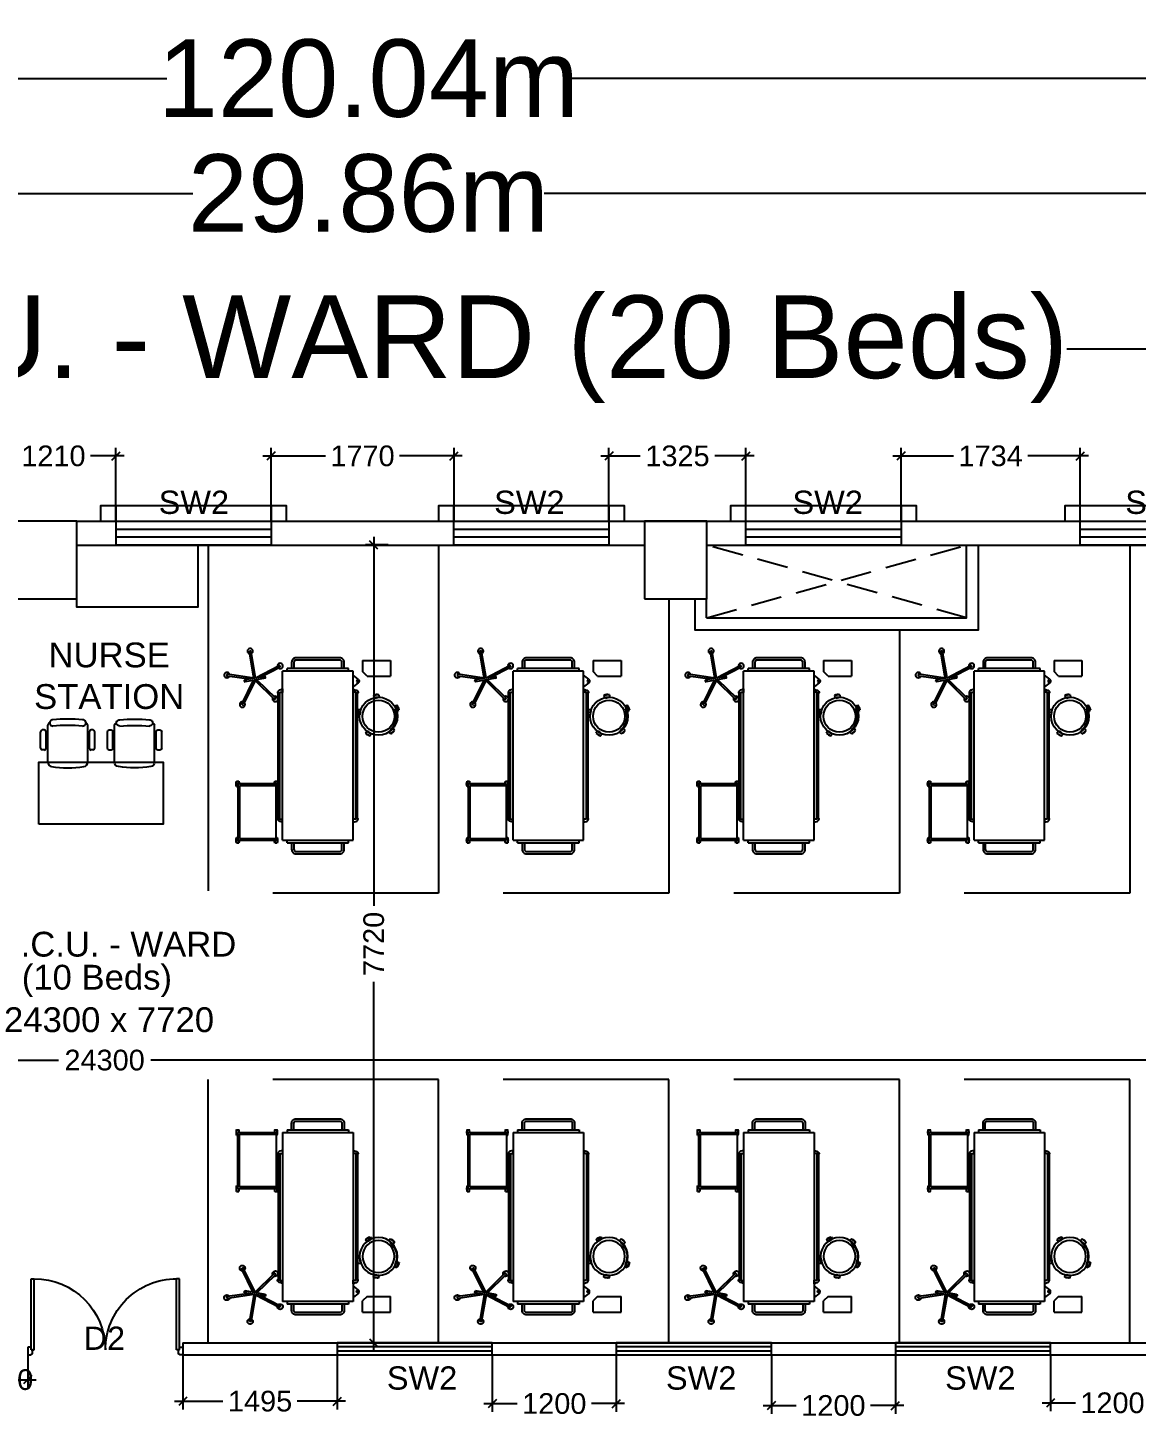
# Model space of a CAD drawing. Extents: x 7620542 to 7843793, y -6476226 to -6093835.
# Drawn here: x 7698124 to 7708846, y -6345703 to -6332241 of the extents above; entities that cross this region are included whole.
import ezdxf
from ezdxf.enums import TextEntityAlignment as Align

# ---------------------------------------------------------------- set-up
doc = ezdxf.new("R2010")
doc.units = 0
doc.header["$LTSCALE"] = 600
doc.header["$MEASUREMENT"] = 0
doc.header["$PDMODE"] = 35
doc.linetypes.add('DASHED', pattern=[0.75, 0.5, -0.25])
doc.layers.get('0').update_dxf_attribs({"linetype": 'CONTINUOUS'})
doc.layers.get('Defpoints').update_dxf_attribs({"linetype": 'CONTINUOUS'})
for name, color, linetype in [('Beds', 33, 'CONTINUOUS'), ('DIM', 8, 'CONTINUOUS'), ('DIM-TEXT', 8, 'CONTINUOUS'), ('DOOR', 32, 'CONTINUOUS'), ('Ele Proje.', 7, 'CONTINUOUS'), ('FURN', 32, 'CONTINUOUS'), ('furniture', 33, 'CONTINUOUS'), ('joinery', 7, 'CONTINUOUS'), ('LA-column', 3, 'CONTINUOUS'), ('LOADING', 140, 'CONTINUOUS'), ('Room Dim', 1, 'CONTINUOUS'), ('TEXT', 6, 'CONTINUOUS'), ('Walls', 7, 'CONTINUOUS'), ('WIN', 151, 'CONTINUOUS'), ('Working Dim', 5, 'CONTINUOUS')]:
    doc.layers.add(name, color=color, linetype=linetype)
doc.styles.add('ari', font='arial.ttf')
doc.styles.add('ARIAL', font='arial.ttf')
doc.styles.add('RT', font='romant.shx')
doc.styles.get("Standard").update_dxf_attribs({"font": 'romans.shx'})
doc.linetypes.add('ZIGZAG', pattern='A,0.0001,-0.2,[131,ltypeshp.shx,S=0.2,R=0,X=-0.2,Y=0],-0.4,[131,ltypeshp.shx,S=0.2,R=180,X=0.2,Y=0],-0.2', length=0.8001)
doc.dimstyles.new('int. dim', dxfattribs={"dimtxt": 450, "dimasz": 80, "dimexe": 80, "dimexo": 0, "dimgap": 70, "dimtad": 0, "dimdec": 0, "dimzin": 12, "dimdsep": 46, "dimtxsty": 'ari', "dimblk": 'OBLIQUE', "dimcen": 2, "dimdle": 80, "dimclrd": 256, "dimclre": 256, "dimclrt": 6, "dimadec": 0, "dimazin": 0, "dimtfac": 1, "dimtdec": 0, "dimtix": 1, "dimtmove": 2, "dimatfit": 3, "dimfxl": 1, "dimtolj": 1, "dimtzin": 0, "dimlwd": -1, "dimlwe": -1, "dimarcsym": 0})
doc.dimstyles.new('STANDARD$0', dxfattribs={"dimscale": 0, "dimtxt": 150, "dimasz": 125, "dimexe": 0.75, "dimexo": 1, "dimgap": 25, "dimtad": 1, "dimdec": 0, "dimdsep": 46, "dimtxsty": 'Standard', "dimblk1": 'DOT', "dimblk2": 'DOT', "dimsah": 1, "dimcen": 2.5, "dimclrd": 1, "dimclre": 1, "dimclrt": 3, "dimadec": 0, "dimazin": 0, "dimtfac": 1, "dimtdec": 0, "dimtmove": 0, "dimatfit": 3, "dimldrblk": 'DOT', "dimfxl": 1, "dimtolj": 1, "dimtzin": 0, "dimarcsym": 0})
doc.dimstyles.new('TEXT', dxfattribs={"dimscale": 0, "dimtxt": 600, "dimasz": 300, "dimexe": 300, "dimexo": 30, "dimgap": 50, "dimtad": 0, "dimdec": 0, "dimzin": 0, "dimdsep": 46, "dimtxsty": 'RT', "dimblk": 'OBLIQUE', "dimcen": 0.09, "dimdle": 300, "dimclrd": 256, "dimclre": 256, "dimclrt": 170, "dimadec": 0, "dimazin": 0, "dimtfac": 1, "dimtdec": 0, "dimtofl": 0, "dimtmove": 2, "dimatfit": 3, "dimfxl": 1, "dimfrac": 2, "dimtolj": 1, "dimtzin": 0, "dimlwd": -1, "dimlwe": -1, "dimarcsym": 0})

# ---------------------------------------------------------------- blocks, each defined once
blk = doc.blocks.new('_Oblique')
at = {"color": 0, "linetype": 'ByBlock', "lineweight": -2}
blk.add_line((-0.5, -0.5), (0.5, 0.5), dxfattribs=at)
blk = doc.blocks.new('*D478')
at = {"layer": 'Defpoints', "color": 0, "linetype": 'Continuous', "transparency": 16777216}
for p in [(7686489, -6335351), (7686489, -6337015, 5), (7716349, -6337015, 5)]:
    blk.add_point(p, dxfattribs=at)
at = {"layer": 'DIM-TEXT', "transparency": 16777216}
for p, q in [((7686489, -6337015), (7686489, -6335051)), ((7716349, -6337015), (7716349, -6335051)), ((7686189, -6335351), (7694663, -6335351)), ((7716649, -6335351), (7708176, -6335351))]:
    blk.add_line(p, q, dxfattribs=at)
at = {"layer": 'DIM-TEXT', "linetype": 'Continuous', "transparency": 16777216, "xscale": 300, "yscale": 300, "zscale": 300, "rotation": 180}
blk.add_blockref('_Oblique', (7686489, -6335351), dxfattribs=at)
at = {"layer": 'DIM-TEXT', "linetype": 'Continuous', "transparency": 16777216, "xscale": 300, "yscale": 300, "zscale": 300}
blk.add_blockref('_Oblique', (7716349, -6335351), dxfattribs=at)
at = {"layer": 'DIM-TEXT', "color": 170, "linetype": 'Continuous', "transparency": 16777216, "insert": (7701419, -6335351), "char_height": 750, "attachment_point": 5, "style": 'ari'}
blk.add_mtext('\\A1;{\\H1.067x;R.I.C.U. - WARD (20 Beds)}', dxfattribs=at)
blk = doc.blocks.new('*D520')
at = {"layer": 'Defpoints', "color": 0, "transparency": 16777216}
for p in [(7706571, -6336384), (7706571, -6337015, 22419), (7708305, -6337015, 22418)]:
    blk.add_point(p, dxfattribs=at)
at = {"layer": 'Working Dim', "transparency": 16777216}
for p, q in [((7706571, -6337015), (7706571, -6336304)), ((7708305, -6337015), (7708305, -6336304)), ((7706491, -6336384), (7707079, -6336384)), ((7708385, -6336384), (7707797, -6336384))]:
    blk.add_line(p, q, dxfattribs=at)
at = {"layer": 'Working Dim', "transparency": 16777216, "xscale": 80, "yscale": 80, "zscale": 80, "rotation": 180}
blk.add_blockref('_Oblique', (7706571, -6336384), dxfattribs=at)
at = {"layer": 'Working Dim', "transparency": 16777216, "xscale": 80, "yscale": 80, "zscale": 80}
blk.add_blockref('_Oblique', (7708305, -6336384), dxfattribs=at)
at = {"layer": 'Working Dim', "color": 6, "transparency": 16777216, "insert": (7707438, -6336384), "char_height": 200, "attachment_point": 5, "style": 'ari'}
blk.add_mtext('\\A1;1734', dxfattribs=at)
blk = doc.blocks.new('*D521')
at = {"layer": 'Defpoints', "color": 0, "transparency": 16777216}
for p in [(7703746, -6336384), (7703746, -6337015, 22419), (7705071, -6337015, 22419)]:
    blk.add_point(p, dxfattribs=at)
at = {"layer": 'Working Dim', "transparency": 16777216}
for p, q in [((7703746, -6337015), (7703746, -6336304)), ((7705071, -6337015), (7705071, -6336304)), ((7703666, -6336384), (7704049, -6336384)), ((7705151, -6336384), (7704769, -6336384))]:
    blk.add_line(p, q, dxfattribs=at)
at = {"layer": 'Working Dim', "transparency": 16777216, "xscale": 80, "yscale": 80, "zscale": 80, "rotation": 180}
blk.add_blockref('_Oblique', (7703746, -6336384), dxfattribs=at)
at = {"layer": 'Working Dim', "transparency": 16777216, "xscale": 80, "yscale": 80, "zscale": 80}
blk.add_blockref('_Oblique', (7705071, -6336384), dxfattribs=at)
at = {"layer": 'Working Dim', "color": 6, "transparency": 16777216, "insert": (7704409, -6336384), "char_height": 200, "attachment_point": 5, "style": 'ari'}
blk.add_mtext('\\A1;1325', dxfattribs=at)
blk = doc.blocks.new('*D522')
at = {"layer": 'Defpoints', "color": 0, "transparency": 16777216}
for p in [(7700477, -6336384), (7700477, -6337015, 22419), (7702247, -6337015, 22419)]:
    blk.add_point(p, dxfattribs=at)
at = {"layer": 'Working Dim', "transparency": 16777216}
for p, q in [((7700477, -6337015), (7700477, -6336304)), ((7702247, -6337015), (7702247, -6336304)), ((7700397, -6336384), (7701003, -6336384)), ((7702327, -6336384), (7701721, -6336384))]:
    blk.add_line(p, q, dxfattribs=at)
at = {"layer": 'Working Dim', "transparency": 16777216, "xscale": 80, "yscale": 80, "zscale": 80, "rotation": 180}
blk.add_blockref('_Oblique', (7700477, -6336384), dxfattribs=at)
at = {"layer": 'Working Dim', "transparency": 16777216, "xscale": 80, "yscale": 80, "zscale": 80}
blk.add_blockref('_Oblique', (7702247, -6336384), dxfattribs=at)
at = {"layer": 'Working Dim', "color": 6, "transparency": 16777216, "insert": (7701362, -6336384), "char_height": 200, "attachment_point": 5, "style": 'ari'}
blk.add_mtext('\\A1;1770', dxfattribs=at)
blk = doc.blocks.new('*D523')
at = {"layer": 'Defpoints', "color": 0, "transparency": 16777216}
for p in [(7697767, -6336384), (7697767, -6337015, 22419), (7698977, -6337015, 22419)]:
    blk.add_point(p, dxfattribs=at)
at = {"layer": 'Working Dim', "transparency": 16777216}
for p, q in [((7697767, -6337015), (7697767, -6336304)), ((7698977, -6337015), (7698977, -6336304)), ((7697687, -6336384), (7698013, -6336384)), ((7699057, -6336384), (7698731, -6336384))]:
    blk.add_line(p, q, dxfattribs=at)
at = {"layer": 'Working Dim', "transparency": 16777216, "xscale": 80, "yscale": 80, "zscale": 80, "rotation": 180}
blk.add_blockref('_Oblique', (7697767, -6336384), dxfattribs=at)
at = {"layer": 'Working Dim', "transparency": 16777216, "xscale": 80, "yscale": 80, "zscale": 80}
blk.add_blockref('_Oblique', (7698977, -6336384), dxfattribs=at)
at = {"layer": 'Working Dim', "color": 6, "transparency": 16777216, "insert": (7698372, -6336384), "char_height": 200, "attachment_point": 5, "style": 'ari'}
blk.add_mtext('\\A1;1210', dxfattribs=at)
blk = doc.blocks.new('*D851')
at = {"layer": 'Defpoints', "color": 0, "transparency": 16777216}
for p in [(7761439, -6332733), (7641399, -6337015, 5), (7761439, -6337165, -25)]:
    blk.add_point(p, dxfattribs=at)
at = {"layer": 'DIM', "color": 8, "transparency": 16777216}
for p, q in [((7641399, -6337015), (7641399, -6332433)), ((7761439, -6337165), (7761439, -6332433)), ((7641099, -6332733), (7699470, -6332733)), ((7761739, -6332733), (7703368, -6332733))]:
    blk.add_line(p, q, dxfattribs=at)
at = {"layer": 'DIM', "color": 8, "transparency": 16777216, "xscale": 300, "yscale": 300, "zscale": 300, "rotation": 180}
blk.add_blockref('_Oblique', (7641399, -6332733), dxfattribs=at)
at = {"layer": 'DIM', "color": 8, "transparency": 16777216, "xscale": 300, "yscale": 300, "zscale": 300}
blk.add_blockref('_Oblique', (7761439, -6332733), dxfattribs=at)
at = {"layer": 'DIM', "color": 7, "transparency": 16777216, "insert": (7701419, -6332733), "char_height": 750, "attachment_point": 5, "style": 'ari'}
blk.add_mtext('\\A1;120.04m', dxfattribs=at)
blk = doc.blocks.new('*D853')
at = {"layer": 'Defpoints', "color": 0, "transparency": 16777216}
for p in [(7716349, -6333845), (7686489, -6337015, 11183), (7716349, -6337015)]:
    blk.add_point(p, dxfattribs=at)
at = {"layer": 'DIM', "color": 8, "transparency": 16777216}
for p, q in [((7686489, -6337015), (7686489, -6333545)), ((7716349, -6337015), (7716349, -6333545)), ((7686189, -6333845), (7699720, -6333845)), ((7716649, -6333845), (7703118, -6333845))]:
    blk.add_line(p, q, dxfattribs=at)
at = {"layer": 'DIM', "color": 8, "transparency": 16777216, "xscale": 300, "yscale": 300, "zscale": 300, "rotation": 180}
blk.add_blockref('_Oblique', (7686489, -6333845), dxfattribs=at)
at = {"layer": 'DIM', "color": 8, "transparency": 16777216, "xscale": 300, "yscale": 300, "zscale": 300}
blk.add_blockref('_Oblique', (7716349, -6333845), dxfattribs=at)
at = {"layer": 'DIM', "color": 7, "transparency": 16777216, "insert": (7701419, -6333845), "char_height": 750, "attachment_point": 5, "style": 'ari'}
blk.add_mtext('\\A1;29.86m', dxfattribs=at)
blk = doc.blocks.new('A$C3F1C328A')
at = {"layer": 'furniture'}
for p, q in [((221, 274), (61, 274)), ((355, 204), (-2, 204)), ((44, 238), (44, 257)), ((221, 221), (61, 221)), ((172, 204), (172, 221)), ((196, 204), (196, 221)), ((238, 238), (238, 257)), ((355, -182), (-2, -182)), ((44, -234), (44, -216)), ((221, -199), (61, -199)), ((221, -251), (61, -251)), ((172, -199), (172, -182)), ((196, -199), (196, -182)), ((238, -234), (238, -216))]:
    blk.add_line(p, q, dxfattribs=at)
at = {"layer": 'furniture', "extrusion": (0, 0, -1)}
for centre, major_axis, start_param, end_param in [((61, 257), (-12.1, -12.1), 0.785398, 2.356194), ((221, 257), (12.1, -12.1), 3.926991, 5.497787), ((1541, 11), (1599, -105), 2.986471, 3.166131), ((-24, 155), (21.7, -21.7), 2.356194, 5.497787), ((-2, 182), (-15.5, -15.5), 0.934239, 2.356194), ((1555, 11), (11, -1555), 1.485446, 1.670638), ((61, 238), (12.1, -12.1), 0.785398, 2.356194), ((221, 238), (-12.1, -12.1), 3.926991, 5.497787), ((355, 160), (-12.6, -41.9), 2.848497, 4.251168), ((-525, 11), (9, -936), 4.553487, 4.889738), ((-24, -133), (21.7, -21.7), 5.497787, 8.63938), ((-2, -160), (15.5, -15.5), 0.785398, 2.207354), ((61, -216), (-12.1, -12.1), 0.785398, 2.356194), ((61, -234), (12.1, -12.1), 0.785398, 2.356194), ((221, -216), (12.1, -12.1), 3.926991, 5.497787), ((221, -234), (-12.1, -12.1), 3.926991, 5.497787), ((355, -138), (0.5, -43.8), -1.391051, 0.011619)]:
    blk.add_ellipse(centre, major_axis=major_axis, ratio=1, start_param=start_param, end_param=end_param, dxfattribs=at)
blk = doc.blocks.new('Z$W@#1275')
at = {"layer": 'DOOR'}
for p, q in [((73, 1500), (0, 1500)), ((0, 1500), (0, 1467)), ((73, 1467), (73, 1500)), ((0, 1467), (2, 1467)), ((11, 1456), (11, 1458)), ((11, 1456), (47, 1456)), ((47, 1467), (736, 1467)), ((47, 1467), (47, 1439)), ((47, 1456), (47, 1467)), ((47, 1467), (73, 1467)), ((47, 1439), (736, 1439)), ((736, 1467), (736, 1439)), ((0, 33), (2, 33)), ((0, 0), (0, 33)), ((73, 0), (0, 0)), ((11, 44), (11, 42)), ((11, 44), (47, 44)), ((47, 61), (736, 61)), ((47, 33), (47, 61)), ((47, 44), (47, 33)), ((47, 33), (736, 33)), ((47, 33), (73, 33)), ((73, 33), (73, 0)), ((736, 33), (736, 61))]:
    blk.add_line(p, q, dxfattribs=at)
for centre, start, end in [((11, 1467), 180, 270), ((11, 33), 90, 180)]:
    blk.add_arc(centre, 9.13, start, end, dxfattribs=at)
at = {"layer": 'DOOR', "color": 145}
for centre, start, end in [((47, 1439), 270, 0), ((47, 61), 0, 90)]:
    blk.add_arc(centre, 689, start, end, dxfattribs=at)
blk = doc.blocks.new('*D2116')
at = {"layer": 'Defpoints', "color": 0, "transparency": 16777216}
for p in [(7701609, -6337245), (7701471, -6344965), (7701764, -6344965, 0)]:
    blk.add_point(p, dxfattribs=at)
at = {"layer": 'Working Dim', "transparency": 16777216}
for p, q in [((7701609, -6337245), (7701391, -6337245)), ((7701471, -6337165), (7701471, -6340738)), ((7701471, -6345045), (7701471, -6341473)), ((7701764, -6344965), (7701391, -6344965))]:
    blk.add_line(p, q, dxfattribs=at)
at = {"layer": 'Working Dim', "transparency": 16777216, "xscale": 80, "yscale": 80, "zscale": 80}
for p, rotation in [((7701471, -6337245), 90), ((7701471, -6344965), 270)]:
    blk.add_blockref('_Oblique', p, dxfattribs=dict(at, rotation=rotation))
at = {"layer": 'Working Dim', "color": 6, "transparency": 16777216, "insert": (7701471, -6341105), "char_height": 200, "attachment_point": 5, "rotation": 90, "style": 'ari'}
blk.add_mtext('\\A1;7720', dxfattribs=at)
blk = doc.blocks.new('*D2117')
at = {"layer": 'Defpoints', "color": 0, "transparency": 16777216}
for p in [(7711017, -6342230), (7686717, -6342509), (7711017, -6342512, 0)]:
    blk.add_point(p, dxfattribs=at)
at = {"layer": 'Working Dim', "transparency": 16777216}
for p, q in [((7686637, -6342230), (7698420, -6342230)), ((7686717, -6342509), (7686717, -6342150)), ((7711097, -6342230), (7699315, -6342230)), ((7711017, -6342512), (7711017, -6342150))]:
    blk.add_line(p, q, dxfattribs=at)
at = {"layer": 'Working Dim', "transparency": 16777216, "xscale": 80, "yscale": 80, "zscale": 80, "rotation": 180}
blk.add_blockref('_Oblique', (7686717, -6342230), dxfattribs=at)
at = {"layer": 'Working Dim', "transparency": 16777216, "xscale": 80, "yscale": 80, "zscale": 80}
blk.add_blockref('_Oblique', (7711017, -6342230), dxfattribs=at)
at = {"layer": 'Working Dim', "color": 6, "transparency": 16777216, "insert": (7698867, -6342230), "char_height": 200, "attachment_point": 5, "style": 'ari'}
blk.add_mtext('\\A1;24300', dxfattribs=at)
blk = doc.blocks.new('*D2170')
at = {"layer": 'Defpoints', "color": 0, "transparency": 16777216}
for p in [(7697764, -6345080), (7698124, -6345080), (7698124, -6345322)]:
    blk.add_point(p, dxfattribs=at)
at = {"layer": 'Working Dim', "transparency": 16777216}
for p, q in [((7697764, -6345080), (7697764, -6345402)), ((7698124, -6345080), (7698124, -6345402)), ((7697764, -6345322), (7697684, -6345322)), ((7697764, -6345322), (7698124, -6345322)), ((7698124, -6345322), (7698204, -6345322))]:
    blk.add_line(p, q, dxfattribs=at)
at = {"layer": 'Working Dim', "transparency": 16777216, "xscale": 80, "yscale": 80, "zscale": 80}
blk.add_blockref('_Oblique', (7697764, -6345322), dxfattribs=at)
at = {"layer": 'Working Dim', "transparency": 16777216, "xscale": 80, "yscale": 80, "zscale": 80, "rotation": 180}
blk.add_blockref('_Oblique', (7698124, -6345322), dxfattribs=at)
at = {"layer": 'Working Dim', "color": 6, "transparency": 16777216, "insert": (7697944, -6345322), "char_height": 200, "attachment_point": 5, "style": 'ari'}
blk.add_mtext('\\A1;360', dxfattribs=at)
blk = doc.blocks.new('*D2172')
at = {"layer": 'Defpoints', "color": 0, "transparency": 16777216}
for p in [(7699624, -6345080), (7701117, -6345080, 0), (7701117, -6345530)]:
    blk.add_point(p, dxfattribs=at)
at = {"layer": 'Working Dim', "transparency": 16777216}
for p, q in [((7699624, -6345080), (7699624, -6345610)), ((7701117, -6345080), (7701117, -6345610)), ((7699544, -6345530), (7700011, -6345530)), ((7701197, -6345530), (7700731, -6345530))]:
    blk.add_line(p, q, dxfattribs=at)
at = {"layer": 'Working Dim', "transparency": 16777216, "xscale": 80, "yscale": 80, "zscale": 80, "rotation": 180}
blk.add_blockref('_Oblique', (7699624, -6345530), dxfattribs=at)
at = {"layer": 'Working Dim', "transparency": 16777216, "xscale": 80, "yscale": 80, "zscale": 80}
blk.add_blockref('_Oblique', (7701117, -6345530), dxfattribs=at)
at = {"layer": 'Working Dim', "color": 6, "transparency": 16777216, "insert": (7700371, -6345530), "char_height": 200, "attachment_point": 5, "style": 'ari'}
blk.add_mtext('\\A1;1495', dxfattribs=at)
blk = doc.blocks.new('*D2173')
at = {"layer": 'Defpoints', "color": 0, "transparency": 16777216}
for p in [(7708017, -6345080, 0), (7709217, -6345080, 0), (7708017, -6345546)]:
    blk.add_point(p, dxfattribs=at)
at = {"layer": 'Working Dim', "transparency": 16777216}
for p, q in [((7708017, -6345080), (7708017, -6345626)), ((7709217, -6345080), (7709217, -6345626)), ((7707937, -6345546), (7708258, -6345546)), ((7709297, -6345546), (7708976, -6345546))]:
    blk.add_line(p, q, dxfattribs=at)
at = {"layer": 'Working Dim', "transparency": 16777216, "xscale": 80, "yscale": 80, "zscale": 80, "rotation": 180}
blk.add_blockref('_Oblique', (7708017, -6345546), dxfattribs=at)
at = {"layer": 'Working Dim', "transparency": 16777216, "xscale": 80, "yscale": 80, "zscale": 80}
blk.add_blockref('_Oblique', (7709217, -6345546), dxfattribs=at)
at = {"layer": 'Working Dim', "color": 6, "transparency": 16777216, "insert": (7708617, -6345546), "char_height": 200, "attachment_point": 5, "style": 'ari'}
blk.add_mtext('\\A1;1200', dxfattribs=at)
blk = doc.blocks.new('*D2174')
at = {"layer": 'Defpoints', "color": 0, "transparency": 16777216}
for p in [(7705317, -6345080, 0), (7706517, -6345080, 0), (7705317, -6345572)]:
    blk.add_point(p, dxfattribs=at)
at = {"layer": 'Working Dim', "transparency": 16777216}
for p, q in [((7705317, -6345080), (7705317, -6345652)), ((7706517, -6345080), (7706517, -6345652)), ((7705237, -6345572), (7705558, -6345572)), ((7706597, -6345572), (7706276, -6345572))]:
    blk.add_line(p, q, dxfattribs=at)
at = {"layer": 'Working Dim', "transparency": 16777216, "xscale": 80, "yscale": 80, "zscale": 80, "rotation": 180}
blk.add_blockref('_Oblique', (7705317, -6345572), dxfattribs=at)
at = {"layer": 'Working Dim', "transparency": 16777216, "xscale": 80, "yscale": 80, "zscale": 80}
blk.add_blockref('_Oblique', (7706517, -6345572), dxfattribs=at)
at = {"layer": 'Working Dim', "color": 6, "transparency": 16777216, "insert": (7705917, -6345572), "char_height": 200, "attachment_point": 5, "style": 'ari'}
blk.add_mtext('\\A1;1200', dxfattribs=at)
blk = doc.blocks.new('*D2175')
at = {"layer": 'Defpoints', "color": 0, "transparency": 16777216}
for p in [(7702617, -6345080, 0), (7703817, -6345080, 0), (7702617, -6345553)]:
    blk.add_point(p, dxfattribs=at)
at = {"layer": 'Working Dim', "transparency": 16777216}
for p, q in [((7702617, -6345080), (7702617, -6345633)), ((7703817, -6345080), (7703817, -6345633)), ((7702537, -6345553), (7702858, -6345553)), ((7703897, -6345553), (7703576, -6345553))]:
    blk.add_line(p, q, dxfattribs=at)
at = {"layer": 'Working Dim', "transparency": 16777216, "xscale": 80, "yscale": 80, "zscale": 80, "rotation": 180}
blk.add_blockref('_Oblique', (7702617, -6345553), dxfattribs=at)
at = {"layer": 'Working Dim', "transparency": 16777216, "xscale": 80, "yscale": 80, "zscale": 80}
blk.add_blockref('_Oblique', (7703817, -6345553), dxfattribs=at)
at = {"layer": 'Working Dim', "color": 6, "transparency": 16777216, "insert": (7703217, -6345553), "char_height": 200, "attachment_point": 5, "style": 'ari'}
blk.add_mtext('\\A1;1200', dxfattribs=at)
blk = doc.blocks.new('HF12177-P')
for p, q in [((-0.02, -0.007), (-0.189, 0.225)), ((0, 0), (-0.172, 0.237)), ((0, 0), (0.172, 0.237)), ((0.02, -0.007), (0.189, 0.225)), ((-0.063, -0.027), (-0.295, -0.102)), ((-0.01, -0.031), (-0.289, -0.121)), ((-0.12, -0.015), (-0.12, -0.019)), ((-0.112, -0.007), (0.112, -0.007)), ((-0.112, -0.027), (0.112, -0.027)), ((-0.1, -0.007), (-0.1, -0.027)), ((-0.01, -0.031), (-0.01, -0.324)), ((0.01, -0.031), (0.01, -0.324)), ((0.01, -0.031), (0.289, -0.121)), ((0.063, -0.027), (0.295, -0.102)), ((0.1, -0.007), (0.1, -0.027)), ((0.12, -0.015), (0.12, -0.019))]:
    blk.add_line(p, q)
for centre, radius, start, end in [((-0.185, 0.238), 0.03, 325.4712, 286.5288), ((-0.182, 0.23), 0.008, 126.3733, 216), ((0, -0.017), 0.315, 125.6267, 126.3733), ((-0.179, 0.233), 0.008, 36, 125.6267), ((0.185, 0.238), 0.03, 253.4712, 214.5288), ((0.179, 0.233), 0.008, 54.3733, 144), ((0, -0.017), 0.315, 53.6267, 54.3733), ((0.182, 0.23), 0.008, 324, 53.6267), ((-0.3, -0.114), 0.03, 37.4712, 358.5288), ((-0.293, -0.11), 0.008, 108, 197.6267), ((0, -0.017), 0.315, 197.6267, 198.3733), ((-0.291, -0.114), 0.008, 198.3733, 288), ((-0.112, -0.015), 0.008, 90, 180), ((-0.112, -0.019), 0.008, 180, 270), ((0.112, -0.015), 0.008, 0, 90), ((0.112, -0.019), 0.008, 270, 0), ((0.3, -0.114), 0.03, 181.4712, 142.5288), ((0.291, -0.114), 0.008, 252, 341.6267), ((0.293, -0.11), 0.008, 342.3733, 72), ((0, -0.017), 0.315, 341.6267, 342.3733), ((0, -0.332), 0.03, 109.4712, 70.5288), ((-0.002, -0.324), 0.008, 180, 269.6267), ((0, -0.017), 0.315, 269.6267, 270.3733), ((0.002, -0.324), 0.008, 270.3733, 0)]:
    blk.add_arc(centre, radius, start, end)
blk = doc.blocks.new('HF10037A-P')
for p, q in [((-0.03, 0.413), (-0.03, 0.388)), ((0.03, 0.413), (-0.03, 0.413)), ((0.03, 0.388), (-0.03, 0.388)), ((0.03, 0.413), (0.03, 0.388)), ((-0.216, 0.279), (-0.23, 0.221)), ((-0.23, 0.221), (-0.206, 0.215)), ((-0.216, 0.279), (-0.192, 0.273)), ((-0.192, 0.273), (-0.206, 0.215)), ((0.191, 0.27), (0.215, 0.277)), ((0.191, 0.27), (0.209, 0.212)), ((0.191, 0.237), (0.2, 0.24)), ((0.209, 0.212), (0.233, 0.22)), ((0.215, 0.277), (0.233, 0.22)), ((-0.164, 0.006), (-0.149, 0.026)), ((-0.164, 0.006), (-0.116, -0.03)), ((-0.149, 0.026), (-0.101, -0.01)), ((0.096, -0.011), (0.146, 0.023)), ((0.111, 0.011), (0.116, 0.003)), ((0.111, -0.031), (0.16, 0.003)), ((0.16, 0.003), (0.146, 0.023)), ((-0.116, -0.03), (-0.101, -0.01)), ((0.111, -0.031), (0.096, -0.011))]:
    blk.add_line(p, q)
for radius in [0.21, 0.177]:
    blk.add_circle((0, 0.177), radius)
for centre, radius, start, end in [((0, 0.325), 0.0925, 71.0754, 108.9246), ((0, 0.475), 0.0925, 251.0754, 288.9246), ((-0.138, 0.229), 0.0925, 147.3419, 185.1912), ((-0.284, 0.265), 0.0925, 327.3419, 5.1912), ((0, 0.177), 0.2, 303.6037, 17.3657), ((0.284, 0.268), 0.0925, 178.8412, 216.6904), ((0.141, 0.222), 0.0925, 358.8412, 36.6904), ((-0.087, 0.058), 0.0925, 214.1875, 252.0368), ((-0.177, -0.062), 0.0925, 34.1875, 72.0368), ((0.171, -0.066), 0.0925, 105.5121, 143.3614), ((0.086, 0.058), 0.0925, 285.5121, 323.3614)]:
    blk.add_arc(centre, radius, start, end)
blk = doc.blocks.new('ME17678-P')
at = {"layer": 'furniture', "color": 21}
for p, q in [((-0.05, 0.175), (0.26, 0.175)), ((-0.05, 0.175), (-0.05, 0.05)), ((0.26, 0.175), (0.26, 0)), ((0, 0), (-0.05, 0.05)), ((0, 0), (0.26, 0))]:
    blk.add_line(p, q, dxfattribs=at)
blk = doc.blocks.new('A$C6969112B')
at = {"layer": 'furniture', "color": 8}
for p, q in [((478, 1766), (1160, 1766)), ((478, 131), (478, 1766)), ((521, 1793), (1116, 1793)), ((521, 1766), (521, 1793)), ((1116, 1766), (1116, 1793)), ((1160, 131), (1160, 1766)), ((428, 1689), (478, 1729)), ((428, 1654), (478, 1615)), ((432, 1559), (432, 1557)), ((434, 343), (434, 1557)), ((451, 343), (451, 1557)), ((453, 1559), (453, 1557)), ((476, 1595), (476, 1561)), ((1162, 1595), (1162, 1561)), ((1185, 1559), (1185, 1557)), ((1186, 343), (1186, 1557)), ((1204, 343), (1204, 1557)), ((1205, 1559), (1205, 1557)), ((1234, 703), (1212, 703)), ((1212, 703), (1212, 650)), ((1223, 131), (1223, 676)), ((1223, 676), (1594, 676)), ((1234, 703), (1234, 676)), ((1605, 703), (1583, 703)), ((1583, 703), (1583, 676)), ((1594, 676), (1594, 131)), ((1605, 703), (1605, 650)), ((1223, 650), (1212, 650)), ((1223, 659), (1577, 659)), ((1577, 659), (1577, 148)), ((1605, 650), (1594, 650)), ((432, 340), (432, 343)), ((453, 340), (453, 343)), ((476, 304), (476, 339)), ((1162, 304), (1162, 339)), ((1185, 340), (1185, 343)), ((1205, 340), (1205, 343)), ((1223, 157), (1212, 157)), ((1212, 157), (1212, 105)), ((1577, 148), (1223, 148)), ((1605, 157), (1594, 157)), ((1605, 157), (1605, 105)), ((1160, 131), (478, 131)), ((521, 105), (521, 131)), ((1116, 105), (521, 105)), ((1116, 105), (1116, 131)), ((1234, 105), (1212, 105)), ((1594, 131), (1223, 131)), ((1234, 131), (1234, 105)), ((1583, 131), (1583, 105)), ((1605, 105), (1583, 105))]:
    blk.add_line(p, q, dxfattribs=at)
for points in [[(565, 1793), (565, 1854, -0.414214), (608, 1897), (1029, 1897, -0.414214), (1073, 1854), (1073, 1793)], [(587, 1793), (587, 1854, -0.414214), (608, 1875), (1029, 1875, -0.414214), (1051, 1854), (1051, 1793)], [(476, 1593), (451, 1585, 0.318781), (430, 1563), (430, 1559), (455, 1559), (455, 1563), (476, 1563)], [(1162, 1593), (1186, 1585, -0.318781), (1208, 1563), (1208, 1559), (1182, 1559), (1182, 1563), (1162, 1563)], [(476, 307), (451, 314, -0.318781), (430, 336), (430, 340), (455, 340), (455, 336), (476, 336)], [(1162, 307), (1186, 314, 0.318781), (1208, 336), (1208, 340), (1182, 340), (1182, 336), (1162, 336)], [(1073, 105), (1073, 44, -0.414214), (1029, 0), (608, 0, -0.414214), (565, 44), (565, 105)], [(1051, 105), (1051, 44, -0.414214), (1029, 22), (608, 22, -0.414214), (587, 44), (587, 105)]]:
    blk.add_lwpolyline(points, format="xyb", dxfattribs=at)
for points in [[(432, 1557), (453, 1557)], [(476, 1595), (478, 1595)], [(476, 1561), (478, 1561)], [(1162, 1595), (1160, 1595)], [(1162, 1561), (1160, 1561)], [(1205, 1557), (1185, 1557)], [(432, 343), (453, 343)], [(476, 339), (478, 339)], [(476, 304), (478, 304)], [(1162, 339), (1160, 339)], [(1162, 304), (1160, 304)], [(1205, 343), (1185, 343)]]:
    blk.add_lwpolyline(points, dxfattribs=at)
blk.add_circle((435, 1672), 9.27, dxfattribs=at)
for centre, radius, start, end in [((441, 1672), 21.4, 125.427, 234.573), ((1289, 676), 80.7, 161.0754, 198.9246), ((1158, 676), 80.7, 0, 18.9246), ((1660, 676), 80.7, 161.0754, 180), ((1529, 676), 80.7, 341.0754, 18.9246), ((1289, 131), 80.7, 161.0754, 198.9246), ((1529, 131), 80.7, 341.0754, 18.9246), ((1158, 131), 80.7, 341.0754, 0), ((1660, 131), 80.7, 180, 198.9246)]:
    blk.add_arc(centre, radius, start, end, dxfattribs=at)
at = {"layer": 'LOADING', "color": 8, "yscale": 872.7299101983663, "zscale": 872.7299101979671}
for name, p, xscale, rotation in [('HF12177-P', (1425, 1676), -872.7299101979006, 170.2976301882088), ('HF10037A-P', (215, 1178), -872.7299102004868, 353.6512974186875)]:
    blk.add_blockref(name, p, dxfattribs=dict(at, xscale=xscale, rotation=rotation))
at = {"layer": 'LOADING', "color": 8, "xscale": -872.7299101983663, "yscale": 872.7299101983663, "zscale": 872.7299101979671}
blk.add_blockref('ME17678-P', (343, 1719), dxfattribs=at)

msp = doc.modelspace()

# ---------------------------------------------------------------- linework, layer by layer
at = {"layer": 'Beds', "linetype": 'ZIGZAG', "ltscale": 0.6}
for p, q in [((7699867.273, -6337245.284, -14.83), (7699867.273, -6340590.188, -14.83)), ((7702096.916, -6337245.284, -14.83), (7702096.916, -6340614.887, -14.83)), ((7708785.848, -6337245.328, -14.83), (7708785.848, -6340614.887, -14.83)), ((7704326.56, -6337765.399, -14.83), (7704326.56, -6340614.887, -14.83)), ((7706556.204, -6338065.286, -14.83), (7706556.204, -6340614.887, -14.83)), ((7702096.916, -6340614.887, -14.83), (7700494.192, -6340614.887, -14.83)), ((7704326.56, -6340614.887, -14.83), (7702723.836, -6340614.887, -14.83)), ((7706556.204, -6340614.887, -14.83), (7704953.48, -6340614.887, -14.83)), ((7708785.848, -6340614.887, -14.83), (7707183.124, -6340614.887, -14.83)), ((7699867.273, -6344965.246, -14.83), (7699867.273, -6342415.726, -14.83)), ((7702096.916, -6342415.726, -14.83), (7700494.192, -6342415.726, -14.83)), ((7702096.916, -6344965.246, -14.83), (7702096.916, -6342415.726, -14.83)), ((7704326.56, -6342415.726, -14.83), (7702723.836, -6342415.726, -14.83)), ((7704326.56, -6344965.246, -14.83), (7704326.56, -6342415.726, -14.83)), ((7706556.204, -6342415.726, -14.83), (7704953.48, -6342415.726, -14.83)), ((7706556.204, -6344965.246, -14.83), (7706556.204, -6342415.726, -14.83)), ((7708785.848, -6342415.726, -14.83), (7707183.124, -6342415.726, -14.83)), ((7708785.848, -6344965.246, -14.83), (7708785.848, -6342415.726, -14.83))]:
    msp.add_line(p, q, dxfattribs=at)
at = {"layer": 'Ele Proje.', "elevation": -14.83}
for points in [[(7698977.234, -6337015.328), (7698977.234, -6336865.328), (7698827.234, -6336865.328), (7698827.234, -6337015.328)], [(7700627.234, -6337015.306), (7700627.234, -6336865.306), (7700477.234, -6336865.306), (7700477.234, -6337015.306)], [(7702246.234, -6337015.328), (7702246.234, -6336865.328), (7702096.234, -6336865.328), (7702096.234, -6337015.328)], [(7703896.234, -6337015.306), (7703896.234, -6336865.306), (7703746.234, -6336865.306), (7703746.234, -6337015.306)], [(7705071.234, -6337015.328), (7705071.234, -6336865.328), (7704921.234, -6336865.328), (7704921.234, -6337015.328)], [(7706721.234, -6337015.306), (7706721.234, -6336865.306), (7706571.234, -6336865.306), (7706571.234, -6337015.306)], [(7708305.144, -6337015.328), (7708305.144, -6336865.328), (7708155.144, -6336865.328), (7708155.144, -6337015.328)]]:
    msp.add_lwpolyline(points, dxfattribs=at)
at = {"layer": 'FURN', "elevation": -14.83}
msp.add_lwpolyline([(7699767.273, -6337245.328), (7699767.273, -6337845.328), (7698597.144, -6337845.328), (7698597.144, -6337765.399)], dxfattribs=at)
msp.add_lwpolyline([(7698232.116, -6339945.597), (7698232.116, -6339345.597), (7699432.213, -6339345.597), (7699432.213, -6339945.597)], close=True, dxfattribs=at)
at = {"layer": 'LA-column', "color": 2, "elevation": 11172.341}
for points in [[(7697997.144, -6337765.399), (7698597.144, -6337765.399), (7698597.144, -6337015.399), (7697997.144, -6337015.399)], [(7704091.144, -6337765.399), (7704691.144, -6337765.399), (7704691.144, -6337015.399), (7704091.144, -6337015.399)]]:
    msp.add_lwpolyline(points, close=True, dxfattribs=at)
at = {"layer": 'Walls', "color": 8}
for p, q in [((7700477.234, -6336865.306, -14.83), (7698977.234, -6336865.306, -14.83)), ((7703746.234, -6336865.306, -14.83), (7702246.234, -6336865.306, -14.83)), ((7706571.234, -6336865.306, -14.83), (7705071.234, -6336865.306, -14.83)), ((7709805.144, -6336865.306, -14.83), (7708305.144, -6336865.306, -14.83))]:
    msp.add_line(p, q, dxfattribs=at)
at = {"layer": 'Walls'}
for p, q in [((7698597.144, -6337015.284, -14.83), (7716349.055, -6337015.284, -14.83)), ((7698597.144, -6337245.284, -14.83), (7704091.144, -6337245.284, -14.83)), ((7704691.144, -6337245.284, -14.83), (7710185.144, -6337245.284, -14.83)), ((7704691.053, -6337950.286, -14.83), (7704691.053, -6337765.242, -14.83))]:
    msp.add_line(p, q, dxfattribs=at)
at = {"layer": 'Walls', "elevation": -14.83}
for points in [[(7704576.053, -6337765.242), (7704576.053, -6338065.286), (7707321.053, -6338065.286), (7707321.053, -6337245.453)], [(7704691.053, -6337950.286), (7707206.053, -6337950.286), (7707206.053, -6337245.454)]]:
    msp.add_lwpolyline(points, dxfattribs=at)
at = {"layer": 'WIN', "linetype": 'Continuous'}
for points, elevation in [([(7700477.234, -6337015.328), (7700477.234, -6337245.328), (7698977.234, -6337245.328), (7698977.234, -6337015.328)], -14.83), ([(7700477.234, -6337092.328), (7700477.234, -6337168.328), (7698977.234, -6337168.328), (7698977.234, -6337092.328)], -14.83), ([(7703746.234, -6337015.328), (7703746.234, -6337245.328), (7702246.234, -6337245.328), (7702246.234, -6337015.328)], -14.83), ([(7703746.234, -6337092.328), (7703746.234, -6337168.328), (7702246.234, -6337168.328), (7702246.234, -6337092.328)], -14.83), ([(7706571.234, -6337015.328), (7706571.234, -6337245.328), (7705071.234, -6337245.328), (7705071.234, -6337015.328)], -14.83), ([(7706571.234, -6337092.328), (7706571.234, -6337168.328), (7705071.234, -6337168.328), (7705071.234, -6337092.328)], -14.83), ([(7709805.144, -6337015.328), (7709805.144, -6337245.328), (7708305.144, -6337245.328), (7708305.144, -6337015.328)], -14.83), ([(7709805.144, -6337092.328), (7709805.144, -6337168.328), (7708305.144, -6337168.328), (7708305.144, -6337092.328)], -14.83), ([(7702617.086, -6345080.251), (7702617.086, -6344965.251), (7701117.086, -6344965.251), (7701117.086, -6345080.251)], -14.76), ([(7702617.086, -6345041.336), (7702617.086, -6345003.613), (7701117.086, -6345003.613), (7701117.086, -6345041.336)], -14.76), ([(7705317.086, -6345080.251), (7705317.086, -6344965.251), (7703817.086, -6344965.251), (7703817.086, -6345080.251)], -14.76), ([(7705317.086, -6345041.336), (7705317.086, -6345003.613), (7703817.086, -6345003.613), (7703817.086, -6345041.336)], -14.76), ([(7708017.086, -6345080.251), (7708017.086, -6344965.251), (7706517.086, -6344965.251), (7706517.086, -6345080.251)], -14.76), ([(7708017.086, -6345041.336), (7708017.086, -6345003.613), (7706517.086, -6345003.613), (7706517.086, -6345041.336)], -14.76)]:
    msp.add_lwpolyline(points, close=True, dxfattribs=dict(at, elevation=elevation))
at = {"layer": 'Working Dim', "color": 8, "linetype": 'DASHED'}
for p, q in [((7707206.144, -6337950.362, 11187.789), (7704691.144, -6337245.284, -14.83)), ((7704691.144, -6337950.362, 11187.789), (7707206.144, -6337245.284, -14.83))]:
    msp.add_line(p, q, dxfattribs=at)
at = {"layer": 'Working Dim', "color": 7}
for p, q in [((7699624.32, -6344965.251, -14.794), (7711017.086, -6344965.251, -14.76)), ((7699624.32, -6344965.251, -14.83), (7699624.32, -6345080.251, -14.83)), ((7699624.32, -6345080.251, -14.794), (7713586.283, -6345080.251, -14.753))]:
    msp.add_line(p, q, dxfattribs=at)

# ---------------------------------------------------------------- block references
at = {"layer": 'Beds', "xscale": -1}
for p in [(7701748.828, -6340233.371, -14.83), (7703978.472, -6340233.371, -14.83), (7706208.116, -6340233.371, -14.83), (7708437.76, -6340233.371, -14.83)]:
    msp.add_blockref('A$C6969112B', p, dxfattribs=at)
at = {"layer": 'Beds', "rotation": 180}
for p in [(7701748.828, -6342797.242, -14.83), (7703978.472, -6342797.242, -14.83), (7706208.116, -6342797.242, -14.83), (7708437.76, -6342797.242, -14.83)]:
    msp.add_blockref('A$C6969112B', p, dxfattribs=at)
at = {"layer": 'DOOR', "xscale": -1.000014672987163, "yscale": 1.000014672987163, "zscale": 1.000014672944081, "rotation": 270}
msp.add_blockref('Z$W@#1275', (7698124.32, -6345080.251, -14.83), dxfattribs=at)
at = {"layer": 'FURN', "color": 6, "xscale": -1, "rotation": 90}
msp.add_blockref('A$C3F1C328A', (7698521.375, -6338990.654, -30.558), dxfattribs=at)
at = {"layer": 'FURN', "color": 6, "rotation": 270}
msp.add_blockref('A$C3F1C328A', (7699145.451, -6338990.654, -30.558), dxfattribs=at)

# ---------------------------------------------------------------- texts
at = {"layer": 'joinery', "style": 'ari'}
for s, p in [('SW2', (7699730.568, -6336944.376, -14.83)), ('SW2', (7702975.911, -6336944.376, -14.83)), ('SW2', (7705861.795, -6336944.376, -14.83)), ('SW2', (7709081.142, -6336944.376, -14.83)), ('D2', (7698864.403, -6345032.757, -14.83)), ('SW2', (7701937.819, -6345417.489, -14.76)), ('SW2', (7704637.819, -6345417.489, -14.76)), ('SW2', (7707337.819, -6345417.489, -14.76))]:
    msp.add_text(s, height=225, dxfattribs=at).set_placement(p, align=Align.CENTER)
at = {"layer": 'Room Dim', "style": 'ARIAL'}
msp.add_text('24300 x 7720', height=240, dxfattribs=at).set_placement((7698909.77, -6341958.22, -14.83), align=Align.CENTER)
at = {"layer": 'TEXT', "color": 7, "style": 'ARIAL'}
for s, p in [('NURSE', (7698911.21, -6338428.934, -14.83)), ('STATION', (7698911.21, -6338831.441, -14.83)), ('M.I.C.U. - WARD', (7698865.241, -6341227.516, -14.83)), ('(10 Beds)', (7698792.554, -6341547.145, -14.83))]:
    msp.add_text(s, height=240, dxfattribs=at).set_placement(p, align=Align.CENTER)

# ---------------------------------------------------------------- dimensions: what is measured, and where the dimension line sits
at = {"layer": 'DIM'}
for base, p1, p2, picture, middle in [((7761439.285, -6332733.427, -14.83), (7641399.003, -6337015.366, -9.699), (7761439.285, -6337165.48, -39.948), '*D851', (7701419.144, -6332733.427, -14.83)), ((7716349.055, -6333844.636, -14.83), (7686489.144, -6337015.399, 11168.422), (7716349.055, -6337015.381, -14.83), '*D853', (7701419.099, -6333844.636, -14.83))]:
    dim = msp.add_linear_dim(base=base, p1=p1, p2=p2, dimstyle='STANDARD$0', override={"dimscale": 1, "dimtxt": 750, "dimasz": 300, "dimexe": 300, "dimexo": 0, "dimgap": 1, "dimtad": 0, "dimdec": 2, "dimlfac": 0.001, "dimzin": 0, "dimpost": 'm', "dimtxsty": 'ari', "dimblk1": 'Oblique', "dimblk2": 'Oblique', "dimcen": 0, "dimdle": 300, "dimclrd": 8, "dimclre": 8, "dimclrt": 7, "dimadec": 2, "dimtdec": 2, "dimtmove": 2, "dimfxl": 0.75, "dimfrac": 1, "dimlwd": 65535, "dimlwe": 65535}, dxfattribs=at)
    dim.commit()
    dim.dimension.update_dxf_attribs({"geometry": picture, "text_midpoint": middle})
at = {"layer": 'DIM-TEXT', "linetype": 'Continuous'}
dim = msp.add_linear_dim(base=(7686489.054, -6335351.01, -19.962), p1=(7716349.145, -6337015.444, -14.83), p2=(7686489.054, -6337015.444, -14.83), text='{\\H1.067x;R.I.C.U. - WARD (20 Beds)}', dimstyle='TEXT', override={"dimscale": 1, "dimtxt": 750, "dimexo": 0, "dimtxsty": 'ari'}, dxfattribs=at)
dim.commit()
dim.dimension.update_dxf_attribs({"geometry": '*D478', "text_midpoint": (7701419.099, -6335351.01, -19.962)})
at = {"layer": 'Working Dim'}
for base, p1, p2, picture, middle in [((7697767.053, -6336384.489), (7698977.053, -6337015.465, 22419.124), (7697767.053, -6337015.465, 22419.124), '*D523', (7698372.053, -6336384.489)), ((7700477.053, -6336384.489), (7702247.053, -6337015.465, 22419.124), (7700477.053, -6337015.387, 22419.124), '*D522', (7701362.053, -6336384.489)), ((7703746.053, -6336384.489), (7705071.053, -6337015.465, 22419.124), (7703746.053, -6337015.387, 22419.124), '*D521', (7704408.553, -6336384.489)), ((7706571.053, -6336384.489), (7708304.963, -6337015.387, 22417.841), (7706571.053, -6337015.387, 22419.124), '*D520', (7707438.008, -6336384.489))]:
    dim = msp.add_linear_dim(base=base, p1=p1, p2=p2, angle=180, dimstyle='int. dim', override={"dimtxt": 200}, dxfattribs=at)
    dim.commit()
    dim.dimension.update_dxf_attribs({"geometry": picture, "text_midpoint": middle})
at = {"layer": 'Working Dim', "color": 7}
dim = msp.add_linear_dim(base=(7701471.035, -6344965.251, -14.83), p1=(7701608.697, -6337245.284, -14.83), p2=(7701763.567, -6344965.251, -14.787), angle=90, dimstyle='int. dim', override={"dimtxt": 200, "dimarcsym": 1}, dxfattribs=at)
dim.commit()
dim.dimension.update_dxf_attribs({"geometry": '*D2116', "text_midpoint": (7701471.035, -6341105.268, -14.83)})
for base, p1, p2, picture, middle in [((7711017.492, -6342230.445, -14.83), (7686717.054, -6342509.239, -14.83), (7711017.492, -6342512.035, -14.793), '*D2117', (7698867.273, -6342230.445, -14.83)), ((7698124.32, -6345321.691, -14.83), (7697764.234, -6345080.251, -14.83), (7698124.32, -6345080.251, -14.83), '*D2170', (7697944.277, -6345321.691, -14.83)), ((7702617.086, -6345553.349, -14.83), (7703817.086, -6345080.251, -14.76), (7702617.086, -6345080.251, -14.76), '*D2175', (7703217.086, -6345553.349, -14.83)), ((7705317.086, -6345572.081, -14.83), (7706517.086, -6345080.251, -14.76), (7705317.086, -6345080.251, -14.76), '*D2174', (7705917.086, -6345572.081, -14.83)), ((7708017.086, -6345546.368, -14.83), (7709217.086, -6345080.251, -14.76), (7708017.086, -6345080.251, -14.76), '*D2173', (7708617.086, -6345546.368, -14.83))]:
    dim = msp.add_linear_dim(base=base, p1=p1, p2=p2, dimstyle='int. dim', override={"dimtxt": 200, "dimarcsym": 1}, dxfattribs=at)
    dim.commit()
    dim.dimension.update_dxf_attribs({"geometry": picture, "text_midpoint": middle})
dim = msp.add_linear_dim(base=(7701117.086, -6345529.514, -14.83), p1=(7699624.32, -6345080.251, -14.83), p2=(7701117.086, -6345080.251, -14.76), text='1495', dimstyle='int. dim', override={"dimtxt": 200, "dimarcsym": 1}, dxfattribs=at)
dim.commit()
dim.dimension.update_dxf_attribs({"geometry": '*D2172', "text_midpoint": (7700370.703, -6345529.514, -14.83)})

doc.saveas('drawing.dxf')
